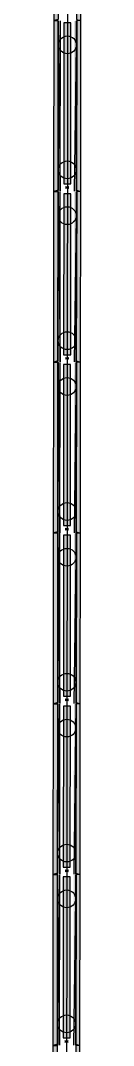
# Model space of a CAD drawing. Header units: millimetres. Extents: x -957 to 3394, y -3 to 3008.
# Drawn here: x 1458.2 to 1464.3, y 1653.2 to 1880 of the extents above; entities that cross this region are included whole.
import ezdxf

# ---------------------------------------------------------------- set-up
doc = ezdxf.new("R2010")
doc.units = ezdxf.units.MM
for name, color, linetype in [('PDF_0', 7, 'CONTINUOUS'), ('PDF_0SKM_PENDENT_SPRINKLER', 7, 'CONTINUOUS'), ('PDF_HATCH', 7, 'CONTINUOUS')]:
    doc.layers.add(name, color=color, linetype=linetype)

msp = doc.modelspace()

# ---------------------------------------------------------------- hatches: boundary and pattern name
at = {"layer": 'PDF_0'}
for points in [[(1459.32, 1879.67), (1459.32, 1879.87), (1459.32, 1879.87), (1459.32, 1879.87), (1459.32, 1879.88), (1459.33, 1879.88), (1459.33, 1879.88), (1459.79, 1879.88), (1459.76, 1842.22), (1459.3, 1842.22), (1459.3, 1842.22), (1459.29, 1842.23), (1459.29, 1842.23), (1459.29, 1842.23), (1459.29, 1842.24)], [(1463.36, 1879.67), (1463.36, 1879.86), (1463.36, 1879.87), (1463.35, 1879.87), (1463.35, 1879.87), (1463.35, 1879.88), (1463.34, 1879.88), (1462.89, 1879.88), (1462.85, 1842.22), (1463.31, 1842.22), (1463.31, 1842.22), (1463.32, 1842.22), (1463.32, 1842.23), (1463.32, 1842.23), (1463.33, 1842.23)], [(1459.29, 1841.9), (1459.29, 1842.09), (1459.29, 1842.09), (1459.29, 1842.1), (1459.29, 1842.1), (1459.3, 1842.1), (1459.3, 1842.1), (1459.76, 1842.1), (1459.73, 1804.45), (1459.27, 1804.45), (1459.26, 1804.45), (1459.26, 1804.45), (1459.26, 1804.45), (1459.25, 1804.46), (1459.25, 1804.46)], [(1463.32, 1841.89), (1463.33, 1842.09), (1463.32, 1842.09), (1463.32, 1842.1), (1463.32, 1842.1), (1463.31, 1842.1), (1463.31, 1842.1), (1462.85, 1842.1), (1462.82, 1804.44), (1463.28, 1804.44), (1463.28, 1804.44), (1463.29, 1804.45), (1463.29, 1804.45), (1463.29, 1804.45), (1463.29, 1804.46)], [(1459.25, 1804.12), (1459.25, 1804.31), (1459.25, 1804.32), (1459.26, 1804.32), (1459.26, 1804.33), (1459.26, 1804.33), (1459.27, 1804.33), (1459.73, 1804.33), (1459.69, 1766.67), (1459.24, 1766.67), (1459.23, 1766.67), (1459.23, 1766.67), (1459.22, 1766.68), (1459.22, 1766.68), (1459.22, 1766.69)], [(1463.29, 1804.12), (1463.29, 1804.31), (1463.29, 1804.31), (1463.29, 1804.32), (1463.29, 1804.32), (1463.28, 1804.32), (1463.28, 1804.33), (1462.82, 1804.33), (1462.79, 1766.67), (1463.24, 1766.67), (1463.25, 1766.67), (1463.25, 1766.67), (1463.26, 1766.67), (1463.26, 1766.68), (1463.26, 1766.68)], [(1459.22, 1766.34), (1459.22, 1766.54), (1459.22, 1766.54), (1459.22, 1766.55), (1459.23, 1766.55), (1459.23, 1766.55), (1459.24, 1766.55), (1459.69, 1766.55), (1459.66, 1728.89), (1459.2, 1728.89), (1459.2, 1728.89), (1459.2, 1728.9), (1459.19, 1728.9), (1459.19, 1728.9), (1459.19, 1728.91)], [(1463.26, 1766.34), (1463.26, 1766.53), (1463.26, 1766.54), (1463.26, 1766.54), (1463.25, 1766.55), (1463.25, 1766.55), (1463.24, 1766.55), (1462.79, 1766.55), (1462.76, 1728.89), (1463.21, 1728.89), (1463.22, 1728.89), (1463.22, 1728.89), (1463.23, 1728.9), (1463.23, 1728.9), (1463.23, 1728.91)], [(1459.19, 1728.57), (1459.19, 1728.76), (1459.19, 1728.76), (1459.19, 1728.77), (1459.2, 1728.77), (1459.2, 1728.77), (1459.2, 1728.78), (1459.66, 1728.78), (1459.63, 1691.12), (1459.17, 1691.12), (1459.17, 1691.12), (1459.16, 1691.12), (1459.16, 1691.12), (1459.16, 1691.13), (1459.16, 1691.13)], [(1463.23, 1728.56), (1463.23, 1728.76), (1463.23, 1728.76), (1463.23, 1728.77), (1463.22, 1728.77), (1463.22, 1728.77), (1463.21, 1728.77), (1462.76, 1728.77), (1462.72, 1691.11), (1463.18, 1691.11), (1463.19, 1691.11), (1463.19, 1691.12), (1463.19, 1691.12), (1463.2, 1691.12), (1463.2, 1691.13)], [(1459.16, 1690.79), (1459.16, 1690.98), (1459.16, 1690.99), (1459.16, 1690.99), (1459.16, 1691), (1459.17, 1691), (1459.17, 1691), (1459.63, 1691), (1459.6, 1653.34), (1459.14, 1653.34), (1459.14, 1653.34), (1459.13, 1653.34), (1459.13, 1653.35), (1459.13, 1653.35), (1459.12, 1653.36)], [(1463.2, 1690.79), (1463.2, 1690.98), (1463.2, 1690.98), (1463.19, 1690.99), (1463.19, 1690.99), (1463.19, 1690.99), (1463.18, 1691), (1462.72, 1691), (1462.69, 1653.34), (1463.15, 1653.34), (1463.15, 1653.34), (1463.16, 1653.34), (1463.16, 1653.34), (1463.16, 1653.35), (1463.16, 1653.35)]]:
    msp.add_hatch(color=256, dxfattribs=at).paths.add_polyline_path(points, flags=0)
at = {"layer": 'PDF_0SKM_PENDENT_SPRINKLER'}
for points in [[(1459.32, 1879.67), (1459.32, 1879.87), (1459.32, 1879.87), (1459.32, 1879.87), (1459.33, 1879.88), (1459.33, 1879.88), (1459.33, 1879.88), (1459.79, 1879.88), (1459.76, 1842.22), (1459.3, 1842.22), (1459.3, 1842.22), (1459.29, 1842.23), (1459.29, 1842.23), (1459.29, 1842.23), (1459.29, 1842.24)], [(1463.36, 1879.67), (1463.36, 1879.86), (1463.36, 1879.87), (1463.36, 1879.87), (1463.35, 1879.87), (1463.35, 1879.88), (1463.34, 1879.88), (1462.89, 1879.88), (1462.85, 1842.22), (1463.31, 1842.22), (1463.32, 1842.22), (1463.32, 1842.22), (1463.32, 1842.23), (1463.33, 1842.23), (1463.33, 1842.23)], [(1459.29, 1841.9), (1459.29, 1842.09), (1459.29, 1842.09), (1459.29, 1842.1), (1459.29, 1842.1), (1459.3, 1842.1), (1459.3, 1842.1), (1459.76, 1842.1), (1459.73, 1804.45), (1459.27, 1804.45), (1459.27, 1804.45), (1459.26, 1804.45), (1459.26, 1804.45), (1459.26, 1804.46), (1459.25, 1804.46)], [(1463.33, 1841.89), (1463.33, 1842.09), (1463.33, 1842.09), (1463.32, 1842.1), (1463.32, 1842.1), (1463.32, 1842.1), (1463.31, 1842.1), (1462.85, 1842.1), (1462.82, 1804.44), (1463.28, 1804.44), (1463.28, 1804.44), (1463.29, 1804.45), (1463.29, 1804.45), (1463.29, 1804.45), (1463.29, 1804.46)], [(1459.25, 1804.12), (1459.25, 1804.31), (1459.26, 1804.32), (1459.26, 1804.32), (1459.26, 1804.33), (1459.27, 1804.33), (1459.27, 1804.33), (1459.73, 1804.33), (1459.69, 1766.67), (1459.24, 1766.67), (1459.23, 1766.67), (1459.23, 1766.67), (1459.23, 1766.68), (1459.22, 1766.68), (1459.22, 1766.69)], [(1463.29, 1804.12), (1463.29, 1804.31), (1463.29, 1804.31), (1463.29, 1804.32), (1463.29, 1804.32), (1463.28, 1804.32), (1463.28, 1804.33), (1462.82, 1804.33), (1462.79, 1766.67), (1463.25, 1766.67), (1463.25, 1766.67), (1463.25, 1766.67), (1463.26, 1766.67), (1463.26, 1766.68), (1463.26, 1766.68)], [(1459.22, 1766.34), (1459.22, 1766.54), (1459.22, 1766.54), (1459.23, 1766.55), (1459.23, 1766.55), (1459.23, 1766.55), (1459.24, 1766.55), (1459.69, 1766.55), (1459.66, 1728.89), (1459.21, 1728.89), (1459.2, 1728.89), (1459.2, 1728.9), (1459.19, 1728.9), (1459.19, 1728.9), (1459.19, 1728.91)], [(1463.26, 1766.34), (1463.26, 1766.53), (1463.26, 1766.54), (1463.26, 1766.54), (1463.25, 1766.55), (1463.25, 1766.55), (1463.25, 1766.55), (1462.79, 1766.55), (1462.76, 1728.89), (1463.21, 1728.89), (1463.22, 1728.89), (1463.22, 1728.89), (1463.23, 1728.9), (1463.23, 1728.9), (1463.23, 1728.91)], [(1459.19, 1728.57), (1459.19, 1728.76), (1459.19, 1728.76), (1459.19, 1728.77), (1459.2, 1728.77), (1459.2, 1728.77), (1459.21, 1728.78), (1459.66, 1728.78), (1459.63, 1691.12), (1459.17, 1691.12), (1459.17, 1691.12), (1459.16, 1691.12), (1459.16, 1691.12), (1459.16, 1691.13), (1459.16, 1691.13)], [(1463.23, 1728.56), (1463.23, 1728.76), (1463.23, 1728.76), (1463.23, 1728.77), (1463.22, 1728.77), (1463.22, 1728.77), (1463.21, 1728.77), (1462.76, 1728.77), (1462.72, 1691.11), (1463.18, 1691.11), (1463.19, 1691.11), (1463.19, 1691.12), (1463.19, 1691.12), (1463.2, 1691.12), (1463.2, 1691.13)], [(1459.16, 1690.79), (1459.16, 1690.98), (1459.16, 1690.99), (1459.16, 1690.99), (1459.16, 1691), (1459.17, 1691), (1459.17, 1691), (1459.63, 1691), (1459.6, 1653.34), (1459.14, 1653.34), (1459.14, 1653.34), (1459.13, 1653.34), (1459.13, 1653.35), (1459.13, 1653.35), (1459.13, 1653.36)], [(1463.2, 1690.79), (1463.2, 1690.98), (1463.2, 1690.98), (1463.19, 1690.99), (1463.19, 1690.99), (1463.19, 1690.99), (1463.18, 1691), (1462.72, 1691), (1462.69, 1653.34), (1463.15, 1653.34), (1463.15, 1653.34), (1463.16, 1653.34), (1463.16, 1653.34), (1463.16, 1653.35), (1463.16, 1653.35)]]:
    msp.add_hatch(color=256, dxfattribs=at).paths.add_polyline_path(points, flags=0)
at = {"layer": 'PDF_HATCH'}
for points in [[(1458.43, 1917.71), (1459.3, 1917.71), (1459.3, 1917.44), (1459.35, 1917.44), (1459.32, 1880.21), (1459.26, 1880.21), (1459.26, 1879.94), (1458.39, 1879.94)], [(1458.43, 1917.71), (1459.3, 1917.71), (1459.3, 1917.44), (1459.35, 1917.44), (1459.32, 1880.21), (1459.26, 1880.21), (1459.26, 1879.94), (1458.39, 1879.94)], [(1464.31, 1917.71), (1463.45, 1917.71), (1463.45, 1917.43), (1463.39, 1917.43), (1463.36, 1880.21), (1463.41, 1880.21), (1463.41, 1879.93), (1464.28, 1879.93)], [(1464.31, 1917.71), (1463.44, 1917.71), (1463.44, 1917.43), (1463.39, 1917.43), (1463.36, 1880.21), (1463.41, 1880.21), (1463.41, 1879.93), (1464.28, 1879.93)], [(1458.39, 1879.94), (1459.26, 1879.94), (1459.26, 1879.66), (1459.32, 1879.66), (1459.29, 1842.43), (1459.23, 1842.43), (1459.23, 1842.16), (1458.36, 1842.16)], [(1458.39, 1879.94), (1459.26, 1879.94), (1459.26, 1879.66), (1459.32, 1879.66), (1459.29, 1842.43), (1459.23, 1842.43), (1459.23, 1842.16), (1458.36, 1842.16)], [(1464.28, 1879.93), (1463.41, 1879.93), (1463.41, 1879.66), (1463.36, 1879.66), (1463.33, 1842.43), (1463.38, 1842.43), (1463.38, 1842.16), (1464.25, 1842.16)], [(1464.28, 1879.93), (1463.41, 1879.93), (1463.41, 1879.66), (1463.36, 1879.66), (1463.33, 1842.43), (1463.38, 1842.43), (1463.38, 1842.16), (1464.25, 1842.16)], [(1458.36, 1842.16), (1459.23, 1842.16), (1459.23, 1841.88), (1459.29, 1841.88), (1459.25, 1804.66), (1459.2, 1804.66), (1459.2, 1804.38), (1458.33, 1804.38)], [(1458.36, 1842.16), (1459.23, 1842.16), (1459.23, 1841.88), (1459.29, 1841.88), (1459.25, 1804.66), (1459.2, 1804.66), (1459.2, 1804.38), (1458.33, 1804.38)], [(1464.25, 1842.16), (1463.38, 1842.16), (1463.38, 1841.88), (1463.33, 1841.88), (1463.29, 1804.66), (1463.35, 1804.66), (1463.35, 1804.38), (1464.22, 1804.38)], [(1464.25, 1842.16), (1463.38, 1842.16), (1463.38, 1841.88), (1463.32, 1841.88), (1463.29, 1804.66), (1463.35, 1804.66), (1463.35, 1804.38), (1464.22, 1804.38)], [(1458.33, 1804.38), (1459.2, 1804.38), (1459.2, 1804.11), (1459.25, 1804.11), (1459.22, 1766.88), (1459.17, 1766.88), (1459.17, 1766.61), (1458.3, 1766.61)], [(1458.33, 1804.38), (1459.2, 1804.38), (1459.2, 1804.11), (1459.25, 1804.11), (1459.22, 1766.88), (1459.17, 1766.88), (1459.17, 1766.61), (1458.3, 1766.61)], [(1464.22, 1804.38), (1463.35, 1804.38), (1463.35, 1804.1), (1463.29, 1804.1), (1463.26, 1766.88), (1463.32, 1766.88), (1463.32, 1766.6), (1464.19, 1766.6)], [(1464.22, 1804.38), (1463.35, 1804.38), (1463.35, 1804.1), (1463.29, 1804.1), (1463.26, 1766.88), (1463.32, 1766.88), (1463.32, 1766.6), (1464.18, 1766.6)], [(1458.3, 1766.61), (1459.17, 1766.61), (1459.17, 1766.33), (1459.22, 1766.33), (1459.19, 1729.11), (1459.13, 1729.11), (1459.13, 1728.83), (1458.26, 1728.83)], [(1458.3, 1766.61), (1459.17, 1766.61), (1459.17, 1766.33), (1459.22, 1766.33), (1459.19, 1729.11), (1459.14, 1729.11), (1459.13, 1728.83), (1458.27, 1728.83)], [(1464.19, 1766.6), (1463.32, 1766.6), (1463.32, 1766.33), (1463.26, 1766.33), (1463.23, 1729.1), (1463.28, 1729.1), (1463.28, 1728.83), (1464.15, 1728.83)], [(1464.18, 1766.6), (1463.32, 1766.6), (1463.32, 1766.33), (1463.26, 1766.33), (1463.23, 1729.1), (1463.28, 1729.1), (1463.28, 1728.83), (1464.15, 1728.83)], [(1458.27, 1728.83), (1459.13, 1728.83), (1459.13, 1728.56), (1459.19, 1728.56), (1459.16, 1691.33), (1459.1, 1691.33), (1459.1, 1691.05), (1458.23, 1691.05)], [(1458.26, 1728.83), (1459.13, 1728.83), (1459.13, 1728.56), (1459.19, 1728.56), (1459.16, 1691.33), (1459.1, 1691.33), (1459.1, 1691.05), (1458.23, 1691.05)], [(1464.15, 1728.83), (1463.28, 1728.83), (1463.28, 1728.55), (1463.23, 1728.55), (1463.2, 1691.33), (1463.25, 1691.33), (1463.25, 1691.05), (1464.12, 1691.05)], [(1464.15, 1728.83), (1463.28, 1728.83), (1463.28, 1728.55), (1463.23, 1728.55), (1463.2, 1691.33), (1463.25, 1691.33), (1463.25, 1691.05), (1464.12, 1691.05)], [(1458.23, 1691.06), (1459.1, 1691.05), (1459.1, 1690.78), (1459.16, 1690.78), (1459.13, 1653.55), (1459.07, 1653.55), (1459.07, 1653.28), (1458.2, 1653.28)], [(1458.23, 1691.06), (1459.1, 1691.05), (1459.1, 1690.78), (1459.16, 1690.78), (1459.12, 1653.55), (1459.07, 1653.55), (1459.07, 1653.28), (1458.2, 1653.28)], [(1464.12, 1691.05), (1463.25, 1691.05), (1463.25, 1690.78), (1463.2, 1690.78), (1463.16, 1653.55), (1463.22, 1653.55), (1463.22, 1653.27), (1464.09, 1653.27)], [(1464.12, 1691.05), (1463.25, 1691.05), (1463.25, 1690.78), (1463.2, 1690.78), (1463.16, 1653.55), (1463.22, 1653.55), (1463.22, 1653.27), (1464.09, 1653.27)], [(1458.2, 1653.28), (1459.07, 1653.28), (1459.07, 1653), (1459.13, 1653), (1459.09, 1615.78), (1459.04, 1615.78), (1459.04, 1615.5), (1458.17, 1615.5)], [(1458.2, 1653.28), (1459.07, 1653.28), (1459.07, 1653), (1459.12, 1653), (1459.09, 1615.78), (1459.04, 1615.78), (1459.04, 1615.5), (1458.17, 1615.5)], [(1464.09, 1653.27), (1463.22, 1653.27), (1463.22, 1653), (1463.16, 1653), (1463.13, 1615.77), (1463.19, 1615.77), (1463.19, 1615.5), (1464.06, 1615.5)], [(1464.09, 1653.27), (1463.22, 1653.27), (1463.22, 1653), (1463.16, 1653), (1463.13, 1615.77), (1463.19, 1615.77), (1463.19, 1615.5), (1464.06, 1615.5)]]:
    msp.add_hatch(color=256, dxfattribs=at).paths.add_polyline_path(points, flags=0)

# ---------------------------------------------------------------- linework, layer by layer
at = {"layer": 'PDF_0'}
for points in [[(1461.55, 2122.73), (1460.55, 954.62)], [(1459.29, 1842.24), (1459.32, 1879.67), (1459.32, 1879.87)], [(1459.33, 1879.88), (1459.76, 1842.22), (1459.79, 1879.88)], [(1463.34, 1879.88), (1462.85, 1842.22)], [(1463.33, 1842.23), (1463.36, 1879.67), (1463.36, 1879.86)], [(1459.25, 1804.46), (1459.29, 1841.9), (1459.29, 1842.09)], [(1459.3, 1842.1), (1459.73, 1804.45), (1459.76, 1842.1)], [(1463.31, 1842.1), (1462.82, 1804.44)], [(1463.29, 1804.46), (1463.32, 1841.89), (1463.33, 1842.09)], [(1459.22, 1766.69), (1459.25, 1804.12), (1459.25, 1804.31)], [(1459.27, 1804.33), (1459.69, 1766.67), (1459.73, 1804.33)], [(1463.28, 1804.33), (1462.79, 1766.67)], [(1463.26, 1766.68), (1463.29, 1804.12), (1463.29, 1804.31)], [(1459.19, 1728.91), (1459.22, 1766.34), (1459.22, 1766.54)], [(1459.24, 1766.55), (1459.66, 1728.89), (1459.69, 1766.55)], [(1463.24, 1766.55), (1462.76, 1728.89)], [(1463.23, 1728.91), (1463.26, 1766.34), (1463.26, 1766.53)], [(1459.16, 1691.13), (1459.19, 1728.57), (1459.19, 1728.76)], [(1459.2, 1728.78), (1459.63, 1691.12), (1459.66, 1728.78)], [(1463.21, 1728.77), (1462.72, 1691.11)], [(1463.2, 1691.13), (1463.23, 1728.56), (1463.23, 1728.76)], [(1459.12, 1653.36), (1459.16, 1690.79), (1459.16, 1690.98)], [(1459.17, 1691), (1459.6, 1653.34), (1459.63, 1691)], [(1463.18, 1691), (1462.69, 1653.34)], [(1463.16, 1653.35), (1463.2, 1690.79), (1463.2, 1690.98)]]:
    msp.add_lwpolyline(points, dxfattribs=at)
for points in [[(1464.31, 1917.71), (1463.44, 1917.71), (1463.36, 1880.21), (1464.28, 1879.93)], [(1464.28, 1879.93), (1463.41, 1879.93), (1463.33, 1842.43), (1464.25, 1842.16)], [(1460.54, 1843.83), (1462.08, 1843.83), (1462.11, 1879.43), (1460.57, 1879.43)], [(1460.5, 1806.05), (1462.05, 1806.05), (1462.08, 1841.65), (1460.53, 1841.65)], [(1464.25, 1842.16), (1463.38, 1842.16), (1463.29, 1804.66), (1464.22, 1804.38)], [(1460.47, 1768.28), (1462.01, 1768.28), (1462.04, 1803.87), (1460.5, 1803.88)], [(1464.22, 1804.38), (1463.35, 1804.38), (1463.26, 1766.88), (1464.18, 1766.6)], [(1464.18, 1766.6), (1463.32, 1766.6), (1463.23, 1729.1), (1464.15, 1728.83)], [(1460.44, 1730.5), (1461.98, 1730.5), (1462.01, 1766.1), (1460.47, 1766.1)], [(1460.41, 1692.72), (1461.95, 1692.72), (1461.98, 1728.32), (1460.44, 1728.32)], [(1464.15, 1728.83), (1463.28, 1728.83), (1463.2, 1691.33), (1464.12, 1691.05)], [(1460.37, 1654.95), (1461.92, 1654.95), (1461.95, 1690.54), (1460.41, 1690.55)], [(1464.12, 1691.05), (1463.25, 1691.05), (1463.16, 1653.55), (1464.09, 1653.27)], [(1464.09, 1653.27), (1463.22, 1653.27), (1463.13, 1615.77), (1464.06, 1615.5)]]:
    msp.add_lwpolyline(points, close=True, dxfattribs=at)
for centre in [(1461.33, 1874.57), (1461.31, 1846.92), (1461.3, 1836.79), (1461.28, 1809.14), (1461.27, 1799.01), (1461.25, 1771.36), (1461.24, 1761.24), (1461.21, 1733.59), (1461.2, 1723.46), (1461.18, 1695.81), (1461.17, 1685.68), (1461.15, 1658.03)]:
    msp.add_circle(centre, 1.97, dxfattribs=at)
for centre, radius, start, end in [((1459.33, 1879.87), 0.0157, 89.8058, 179.8291), ((1463.34, 1879.86), 0.0157, 0.0157, 89.8862), ((1459.3, 1842.24), 0.0157, 179.8628, 270.0393), ((1459.3, 1842.09), 0.0158, 90.0331, 179.8689), ((1463.31, 1842.23), 0.0157, 270.0729, 0.0963), ((1463.31, 1842.09), 0.0158, 359.9768, 89.6581), ((1459.27, 1804.46), 0.0158, 180.0333, 269.8688), ((1459.27, 1804.31), 0.0157, 89.8627, 180.0393), ((1463.28, 1804.46), 0.0158, 270.244, 359.9252), ((1463.28, 1804.31), 0.0157, 359.8058, 89.8291), ((1459.24, 1766.69), 0.0157, 180.0729, 270.0961), ((1459.24, 1766.54), 0.0157, 89.8627, 180.0392), ((1463.24, 1766.68), 0.0157, 270.0158, 359.8861), ((1463.24, 1766.53), 0.0157, 359.8058, 89.8292), ((1459.2, 1728.91), 0.0157, 180.0728, 270.0963), ((1459.2, 1728.76), 0.0157, 89.8627, 180.0393), ((1463.21, 1728.91), 0.0157, 270.0158, 359.8863), ((1463.21, 1728.76), 0.0157, 359.806, 89.8289), ((1459.17, 1691.13), 0.0157, 179.8627, 270.0394), ((1459.17, 1690.98), 0.0157, 89.8628, 180.0391), ((1463.18, 1691.13), 0.0157, 270.073, 0.096), ((1463.18, 1690.98), 0.0157, 359.8058, 89.8291), ((1459.14, 1653.36), 0.0157, 179.8629, 270.0392), ((1463.15, 1653.35), 0.0157, 270.0731, 0.0961)]:
    msp.add_arc(centre, radius, start, end, dxfattribs=at)
for points in [[(1462.08, 1843.83), (1462.11, 1879.43), (1460.54, 1843.83), (1460.57, 1879.43)], [(1462.05, 1806.05), (1462.08, 1841.65), (1460.5, 1806.05), (1460.53, 1841.65)], [(1462.01, 1768.28), (1462.04, 1803.87), (1460.47, 1768.28), (1460.5, 1803.88)], [(1461.98, 1730.5), (1462.01, 1766.1), (1460.44, 1730.5), (1460.47, 1766.1)], [(1461.95, 1692.72), (1461.98, 1728.32), (1460.41, 1692.72), (1460.44, 1728.32)], [(1461.92, 1654.95), (1461.95, 1690.54), (1460.37, 1654.95), (1460.41, 1690.55)]]:
    msp.add_solid(points, dxfattribs=at)
at = {"layer": 'PDF_0SKM_PENDENT_SPRINKLER'}
for points in [[(1461.55, 2122.73), (1460.55, 954.62)], [(1459.29, 1842.24), (1459.32, 1879.67), (1459.32, 1879.87)], [(1459.33, 1879.88), (1459.76, 1842.22), (1459.79, 1879.88)], [(1463.34, 1879.88), (1462.85, 1842.22)], [(1463.33, 1842.23), (1463.36, 1879.67), (1463.36, 1879.86)], [(1459.25, 1804.46), (1459.29, 1841.9), (1459.29, 1842.09)], [(1459.3, 1842.1), (1459.73, 1804.45), (1459.76, 1842.1)], [(1463.31, 1842.1), (1462.82, 1804.44)], [(1463.29, 1804.46), (1463.33, 1841.89), (1463.33, 1842.09)], [(1459.22, 1766.69), (1459.25, 1804.12), (1459.25, 1804.31)], [(1459.27, 1804.33), (1459.69, 1766.67), (1459.73, 1804.33)], [(1463.28, 1804.33), (1462.79, 1766.67)], [(1463.26, 1766.68), (1463.29, 1804.12), (1463.29, 1804.31)], [(1459.19, 1728.91), (1459.22, 1766.34), (1459.22, 1766.54)], [(1459.24, 1766.55), (1459.66, 1728.89), (1459.69, 1766.55)], [(1463.25, 1766.55), (1462.76, 1728.89)], [(1463.23, 1728.91), (1463.26, 1766.34), (1463.26, 1766.53)], [(1459.16, 1691.13), (1459.19, 1728.57), (1459.19, 1728.76)], [(1459.21, 1728.78), (1459.63, 1691.12), (1459.66, 1728.78)], [(1463.21, 1728.77), (1462.72, 1691.11)], [(1463.2, 1691.13), (1463.23, 1728.56), (1463.23, 1728.76)], [(1459.13, 1653.36), (1459.16, 1690.79), (1459.16, 1690.98)], [(1459.17, 1691), (1459.6, 1653.34), (1459.63, 1691)], [(1463.18, 1691), (1462.69, 1653.34)], [(1463.16, 1653.35), (1463.2, 1690.79), (1463.2, 1690.98)]]:
    msp.add_lwpolyline(points, dxfattribs=at)
for points in [[(1464.31, 1917.71), (1463.45, 1917.71), (1463.36, 1880.21), (1464.28, 1879.93)], [(1464.28, 1879.93), (1463.41, 1879.93), (1463.33, 1842.43), (1464.25, 1842.16)], [(1460.54, 1843.83), (1462.08, 1843.83), (1462.11, 1879.43), (1460.57, 1879.43)], [(1460.5, 1806.05), (1462.05, 1806.05), (1462.08, 1841.65), (1460.54, 1841.65)], [(1464.25, 1842.16), (1463.38, 1842.16), (1463.29, 1804.66), (1464.22, 1804.38)], [(1460.47, 1768.28), (1462.01, 1768.28), (1462.04, 1803.87), (1460.5, 1803.87)], [(1464.22, 1804.38), (1463.35, 1804.38), (1463.26, 1766.88), (1464.19, 1766.6)], [(1464.19, 1766.6), (1463.32, 1766.6), (1463.23, 1729.1), (1464.15, 1728.83)], [(1460.44, 1730.5), (1461.98, 1730.5), (1462.01, 1766.1), (1460.47, 1766.1)], [(1460.41, 1692.72), (1461.95, 1692.72), (1461.98, 1728.32), (1460.44, 1728.32)], [(1464.15, 1728.83), (1463.28, 1728.83), (1463.2, 1691.33), (1464.12, 1691.05)], [(1460.38, 1654.95), (1461.92, 1654.95), (1461.95, 1690.54), (1460.41, 1690.55)], [(1464.12, 1691.05), (1463.25, 1691.05), (1463.16, 1653.55), (1464.09, 1653.27)], [(1464.09, 1653.27), (1463.22, 1653.27), (1463.13, 1615.77), (1464.06, 1615.5)]]:
    msp.add_lwpolyline(points, close=True, dxfattribs=at)
for centre in [(1461.33, 1874.57), (1461.31, 1846.92), (1461.3, 1836.79), (1461.28, 1809.14), (1461.27, 1799.01), (1461.25, 1771.36), (1461.24, 1761.24), (1461.21, 1733.59), (1461.2, 1723.46), (1461.18, 1695.81), (1461.17, 1685.68), (1461.15, 1658.03)]:
    msp.add_circle(centre, 1.97, dxfattribs=at)
for centre, radius, start, end in [((1459.33, 1879.87), 0.0157, 89.806, 179.8291), ((1463.34, 1879.86), 0.0157, 0.0158, 89.8862), ((1459.3, 1842.24), 0.0157, 179.8626, 270.0392), ((1459.3, 1842.09), 0.0158, 90.0332, 179.8688), ((1463.31, 1842.23), 0.0157, 270.0729, 0.0961), ((1463.31, 1842.09), 0.0158, 359.9767, 89.6581), ((1459.27, 1804.46), 0.0158, 180.0332, 269.8688), ((1459.27, 1804.31), 0.0157, 89.8627, 180.0393), ((1463.28, 1804.46), 0.0158, 270.2439, 359.9252), ((1463.28, 1804.31), 0.0157, 359.8059, 89.829), ((1459.24, 1766.69), 0.0157, 179.8627, 270.0394), ((1459.24, 1766.54), 0.0157, 89.8628, 180.0391), ((1463.25, 1766.68), 0.0157, 270.0729, 0.0962), ((1463.25, 1766.53), 0.0157, 359.8057, 89.8292), ((1459.21, 1728.91), 0.0157, 179.8628, 270.0392), ((1459.21, 1728.76), 0.0157, 89.8628, 180.0392), ((1463.21, 1728.91), 0.0157, 270.073, 0.0963), ((1463.21, 1728.76), 0.0157, 359.806, 89.8289), ((1459.17, 1691.13), 0.0157, 179.8626, 270.0394), ((1459.17, 1690.98), 0.0157, 89.8059, 179.8291), ((1463.18, 1691.13), 0.0157, 270.0731, 0.0961), ((1463.18, 1690.98), 0.0157, 0.0159, 89.8863), ((1459.14, 1653.36), 0.0157, 179.8628, 270.0392), ((1463.15, 1653.35), 0.0157, 270.0731, 0.0961)]:
    msp.add_arc(centre, radius, start, end, dxfattribs=at)
for points in [[(1462.08, 1843.83), (1462.11, 1879.43), (1460.54, 1843.83), (1460.57, 1879.43)], [(1462.05, 1806.05), (1462.08, 1841.65), (1460.5, 1806.05), (1460.54, 1841.65)], [(1462.01, 1768.28), (1462.04, 1803.87), (1460.47, 1768.28), (1460.5, 1803.87)], [(1461.98, 1730.5), (1462.01, 1766.1), (1460.44, 1730.5), (1460.47, 1766.1)], [(1461.95, 1692.72), (1461.98, 1728.32), (1460.41, 1692.72), (1460.44, 1728.32)], [(1461.92, 1654.95), (1461.95, 1690.54), (1460.38, 1654.95), (1460.41, 1690.55)]]:
    msp.add_solid(points, dxfattribs=at)
at = {"layer": 'PDF_HATCH'}
for points in [[(1458.43, 1917.71), (1459.3, 1917.71), (1459.32, 1880.21), (1458.39, 1879.94)], [(1458.43, 1917.71), (1459.3, 1917.71), (1459.32, 1880.21), (1458.39, 1879.94)], [(1458.39, 1879.94), (1459.26, 1879.94), (1459.29, 1842.43), (1458.36, 1842.16)], [(1458.39, 1879.94), (1459.26, 1879.94), (1459.29, 1842.43), (1458.36, 1842.16)], [(1458.36, 1842.16), (1459.23, 1842.16), (1459.25, 1804.66), (1458.33, 1804.38)], [(1458.36, 1842.16), (1459.23, 1842.16), (1459.25, 1804.66), (1458.33, 1804.38)], [(1461.67, 1843.15), (1460.94, 1843.03)], [(1461.66, 1843.03), (1460.94, 1843.15)], [(1461.63, 1805.37), (1460.91, 1805.26)], [(1461.63, 1805.26), (1460.91, 1805.37)], [(1458.33, 1804.38), (1459.2, 1804.38), (1459.22, 1766.88), (1458.3, 1766.61)], [(1458.33, 1804.38), (1459.2, 1804.38), (1459.22, 1766.88), (1458.3, 1766.61)], [(1458.3, 1766.61), (1459.17, 1766.61), (1459.19, 1729.11), (1458.26, 1728.83)], [(1458.3, 1766.61), (1459.17, 1766.61), (1459.19, 1729.11), (1458.27, 1728.83)], [(1461.6, 1767.6), (1460.87, 1767.48)], [(1461.6, 1767.48), (1460.87, 1767.6)], [(1458.27, 1728.83), (1459.13, 1728.83), (1459.16, 1691.33), (1458.23, 1691.05)], [(1458.26, 1728.83), (1459.13, 1728.83), (1459.16, 1691.33), (1458.23, 1691.05)], [(1461.57, 1729.82), (1460.84, 1729.7)], [(1461.57, 1729.7), (1460.84, 1729.82)], [(1461.54, 1691.93), (1460.81, 1692.05)], [(1461.54, 1692.04), (1460.81, 1691.93)], [(1458.23, 1691.06), (1459.1, 1691.05), (1459.13, 1653.55), (1458.2, 1653.28)], [(1458.23, 1691.06), (1459.1, 1691.05), (1459.12, 1653.55), (1458.2, 1653.28)], [(1458.2, 1653.28), (1459.07, 1653.28), (1459.09, 1615.78), (1458.17, 1615.5)], [(1458.2, 1653.28), (1459.07, 1653.28), (1459.09, 1615.78), (1458.17, 1615.5)], [(1461.5, 1654.27), (1460.78, 1654.15)], [(1461.5, 1654.15), (1460.78, 1654.27)]]:
    msp.add_lwpolyline(points, close=True, dxfattribs=at)
for points in [[(1460.94, 1842.87), (1461.67, 1842.99)], [(1460.94, 1842.99), (1461.66, 1842.87)], [(1461.11, 1843.11), (1461.57, 1843.11)], [(1461.11, 1843.11), (1461.57, 1843.11)], [(1460.91, 1805.1), (1461.63, 1805.22)], [(1460.91, 1805.22), (1461.63, 1805.1)], [(1461.08, 1805.33), (1461.54, 1805.33)], [(1461.08, 1805.33), (1461.54, 1805.33)], [(1460.87, 1767.32), (1461.6, 1767.44)], [(1460.87, 1767.44), (1461.6, 1767.32)], [(1461.05, 1767.56), (1461.51, 1767.55)], [(1461.05, 1767.56), (1461.51, 1767.55)], [(1460.84, 1729.55), (1461.57, 1729.66)], [(1460.84, 1729.66), (1461.57, 1729.54)], [(1461.01, 1729.78), (1461.47, 1729.78)], [(1461.01, 1729.78), (1461.47, 1729.78)], [(1460.81, 1691.77), (1461.54, 1691.89)], [(1460.81, 1691.89), (1461.53, 1691.77)], [(1460.98, 1692), (1461.44, 1692)], [(1460.98, 1692), (1461.44, 1692)], [(1460.78, 1653.99), (1461.5, 1654.11)], [(1460.78, 1654.11), (1461.5, 1653.99)], [(1460.95, 1654.23), (1461.41, 1654.23)], [(1460.95, 1654.23), (1461.41, 1654.23)]]:
    msp.add_lwpolyline(points, dxfattribs=at)

doc.saveas('drawing.dxf')
